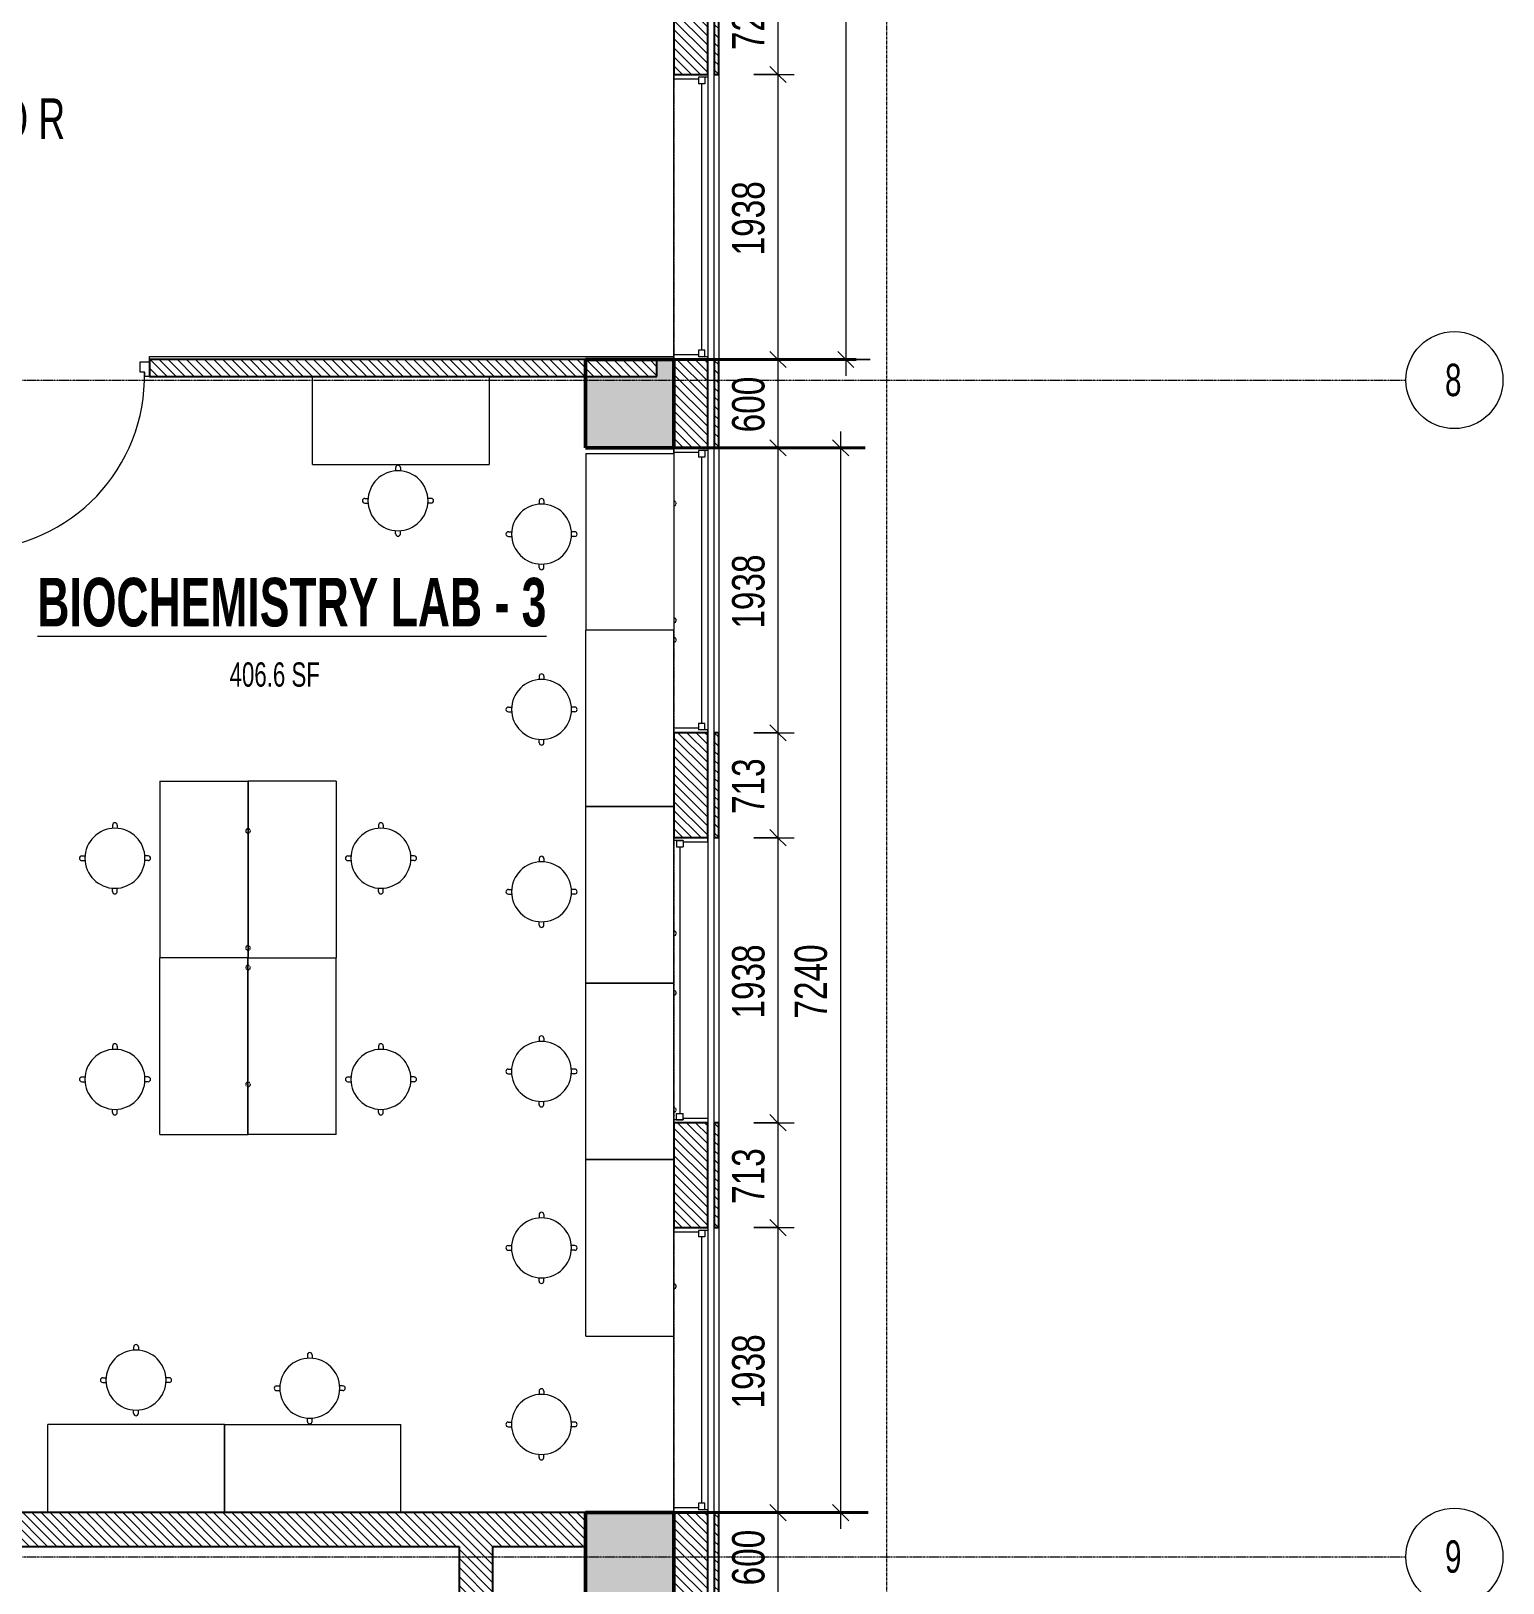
# Model space of a CAD drawing. Header units: millimetres. Extents: x -25222 to 91371, y -63339 to 20835.
# Drawn here: x 81365 to 91371, y -41567 to -31015 of the extents above; entities that cross this region are included whole.
import ezdxf

# ---------------------------------------------------------------- set-up
doc = ezdxf.new("R2010")
doc.units = ezdxf.units.MM
for name, pattern in [('Dash_2_', [6.35, 3.175, -3.175]), ('Grid Line', [22.225, 12.7, -3.175, 3.175, -3.175]), ('Steelcase Hidden Lines', [3, 2, -1])]:
    doc.linetypes.add(name, pattern=pattern)
for name, color, linetype, lineweight in [('A-ANNO-DIMS', 211, 'Continuous', 9), ('A-ANNO-DIMS-110', 211, 'Continuous', 9), ('A-AREA-IDEN', 2, 'Continuous', 9), ('A-DETL', 90, 'Continuous', 5), ('A-DETL-HDLN', 90, 'Dash_2_', 5), ('A-DOOR', 31, 'Continuous', 5), ('A-DOOR-FRAM', 31, 'Continuous', 5), ('A-GLAZ', 151, 'Continuous', 5), ('A-WALL', 113, 'Continuous', 5), ('A-WALL-PATT', 111, 'Continuous', 25), ('G-ANNO-TEXT', 231, 'Continuous', 9), ('I-FURN', 30, 'Continuous', 5), ('S-COLS', 52, 'Continuous', 5), ('S-GRID', 1, 'Continuous', 9), ('S-GRID-IDEN', 1, 'Continuous', 9)]:
    doc.layers.add(name, color=color, linetype=linetype, lineweight=lineweight)
doc.styles.add('Swis721 Cn BT', font='swissc.ttf', dxfattribs={"width": 0.8, "height": 220})
doc.styles.add('Swis721 Cn BT_10', font='swissc.ttf', dxfattribs={"width": 0.9, "height": 220})
doc.styles.add('Swis721 Cn BT_3', font='swissc.ttf', dxfattribs={"width": 0.8, "height": 165})
doc.styles.add('Swis721 Cn BT_4', font='swissc.ttf', dxfattribs={"width": 0.8, "height": 275})
doc.styles.add('Swis721 Cn BT_B', font='swisscb.ttf', dxfattribs={"width": 0.8, "height": 330})
doc.dimstyles.new('Diagonal_-2_mm_Swiss', dxfattribs={"dimscale": 304.8, "dimtxt": 222.071065, "dimasz": 0.360892, "dimexe": 0.360892, "dimexo": 0.0625, "dimgap": 0.072178, "dimtad": 1, "dimdec": 0, "dimzin": 0, "dimdsep": 46, "dimtxsty": 'Swis721 Cn BT_10', "dimblk1": 'OBLIQUE', "dimblk2": 'OBLIQUE', "dimsah": 1, "dimcen": 0.09, "dimdle": 0.360892, "dimazin": 0, "dimtfac": 1, "dimtdec": 4, "dimtix": 1, "dimtmove": 0, "dimatfit": 3, "dimfxl": 0.541339, "dimfxlon": 1, "dimtvp": 1, "dimtolj": 1, "dimtzin": 0, "dimarcsym": 2})
pattern_1 = [(315, (14219.89, -54691.457), (30.869454, 30.869454), [])]

# ---------------------------------------------------------------- blocks, each defined once
blk = doc.blocks.new('Lab_Stool_981 - Lab_Stool_981-395555-4_ FOURTH FLOOR - GA PLAN')
at = {"layer": 'I-FURN', "color": 53, "lineweight": 9}
for p, q in [((-16, 226), (-16, 203)), ((16, 226), (16, 203)), ((-226, 16), (-203, 16)), ((226, 16), (203, 16)), ((-226, -16), (-203, -16)), ((226, -16), (203, -16)), ((-16, -226), (-16, -203)), ((16, -226), (16, -203))]:
    blk.add_line(p, q, dxfattribs=at)
for centre, radius, start, end in [((0, 226), 15.9, 0, 180), ((0, 0), 204, 360, 180), ((-226, 0), 15.9, 90, 270), ((0, 0), 204, 180, 360), ((226, 0), 15.9, 270, 90), ((0, -226), 15.9, 180, 360)]:
    blk.add_arc(centre, radius, start, end, dxfattribs=at)
blk = doc.blocks.new('Steelcase Details - Worksurface - Airtouch - Universal System - Rectangular - 1200_600-V54-4_ FOURTH FLOOR - GA PLAN')
at = {"layer": 'I-FURN', "color": 53, "lineweight": 9}
for p, q in [((25, 647), (1225, 647)), ((25, 647), (25, 49)), ((1225, 48), (1225, 647)), ((527, 48), (1225, 48))]:
    blk.add_line(p, q, dxfattribs=at)
at = {"layer": 'I-FURN', "color": 53, "linetype": 'Steelcase Hidden Lines', "lineweight": 9}
blk.add_arc((1159, 48), 15.2, 180, 0, dxfattribs=at)
blk = doc.blocks.new('Lab_Stool_981 - Lab_Stool_981-398102-4_ FOURTH FLOOR - GA PLAN')
at = {"layer": 'I-FURN', "color": 53, "lineweight": 9}
for p, q in [((-16, 226), (-16, 203)), ((16, 226), (16, 203)), ((-226, 16), (-203, 16)), ((226, 16), (203, 16)), ((-226, -16), (-203, -16)), ((226, -16), (203, -16)), ((-16, -226), (-16, -203)), ((16, -226), (16, -203))]:
    blk.add_line(p, q, dxfattribs=at)
for centre, radius, start, end in [((0, 226), 15.9, 0, 180), ((0, 0), 204, 0, 180), ((-226, 0), 15.9, 90, 270), ((226, 0), 15.9, 270, 90), ((0, 0), 204, 180, 0), ((0, -226), 15.9, 180, 360)]:
    blk.add_arc(centre, radius, start, end, dxfattribs=at)
blk = doc.blocks.new('Steelcase Details - Worksurface - Airtouch - Universal System - Rectangular - 1200_600-V56-4_ FOURTH FLOOR - GA PLAN')
at = {"layer": 'I-FURN', "color": 53, "lineweight": 9}
for p, q in [((25, 647), (1225, 647)), ((25, 647), (25, 48)), ((1225, 49), (1225, 647)), ((25, 48), (1014, 48))]:
    blk.add_line(p, q, dxfattribs=at)
at = {"layer": 'I-FURN', "color": 53, "linetype": 'Steelcase Hidden Lines', "lineweight": 9}
blk.add_arc((364, 48), 15.3, 180, 360, dxfattribs=at)
blk = doc.blocks.new('Steelcase Details - Worksurface - Airtouch - Universal System - Rectangular - 1200_600-V57-4_ FOURTH FLOOR - GA PLAN')
at = {"layer": 'I-FURN', "color": 53, "lineweight": 9}
for p, q in [((25, 647), (1225, 647)), ((25, 647), (25, 49)), ((1225, 48), (1225, 647)), ((276, 48), (1225, 48))]:
    blk.add_line(p, q, dxfattribs=at)
at = {"layer": 'I-FURN', "color": 53, "linetype": 'Steelcase Hidden Lines', "lineweight": 9}
for centre, radius, end in [((364, 48), 15.3, 360), ((1159, 48), 15.2, 0)]:
    blk.add_arc(centre, radius, 180, end, dxfattribs=at)
blk = doc.blocks.new('Steelcase Details - Worksurface - Airtouch - Universal System - Rectangular - 1200_600-V58-4_ FOURTH FLOOR - GA PLAN')
at = {"layer": 'I-FURN', "color": 53, "lineweight": 9}
for p, q in [((25, 647), (1225, 647)), ((25, 647), (25, 48)), ((1225, 49), (1225, 647)), ((25, 48), (763, 48))]:
    blk.add_line(p, q, dxfattribs=at)
at = {"layer": 'I-FURN', "color": 53, "linetype": 'Steelcase Hidden Lines', "lineweight": 9}
blk.add_arc((364, 48), 15.3, 180, 360, dxfattribs=at)
blk = doc.blocks.new('Steelcase Details - Worksurface - Airtouch - Universal System - Rectangular - 1200_600-1290546-4_ FOURTH FLOOR - GA PLAN')
at = {"layer": 'I-FURN', "color": 53, "lineweight": 9}
for p, q in [((25, 647), (1225, 647)), ((25, 647), (25, 48)), ((1225, 48), (1225, 647))]:
    blk.add_line(p, q, dxfattribs=at)
blk = doc.blocks.new('Steelcase Details - Worksurface - Airtouch - Universal System - Rectangular - 1200_600-1183984-4_ FOURTH FLOOR - GA PLAN')
at = {"layer": 'I-FURN', "color": 53, "lineweight": 9}
for p, q in [((25, -647), (25, -48)), ((1225, -48), (1225, -647)), ((25, -647), (1225, -647))]:
    blk.add_line(p, q, dxfattribs=at)
blk = doc.blocks.new('Steelcase Details - Worksurface - Airtouch - Universal System - Rectangular - 1200_600-V37-4_ FOURTH FLOOR - GA PLAN')
at = {"layer": 'I-FURN', "color": 53, "lineweight": 9}
for p, q in [((25, 647), (1225, 647)), ((25, 647), (25, 48)), ((1225, 48), (1225, 647)), ((25, 48), (1225, 48))]:
    blk.add_line(p, q, dxfattribs=at)
at = {"layer": 'I-FURN', "color": 53, "linetype": 'Steelcase Hidden Lines', "lineweight": 9}
for centre, radius, end in [((364, 48), 15.3, 360), ((1159, 48), 15.2, 0)]:
    blk.add_arc(centre, radius, 180, end, dxfattribs=at)
blk = doc.blocks.new('Steelcase Details - Worksurface - Airtouch - Universal System - Rectangular - 1200_600-V36-4_ FOURTH FLOOR - GA PLAN')
at = {"layer": 'I-FURN', "color": 53, "lineweight": 9}
for p, q in [((25, -647), (25, -48)), ((25, -48), (1225, -48)), ((1225, -48), (1225, -647)), ((25, -647), (1225, -647))]:
    blk.add_line(p, q, dxfattribs=at)
at = {"layer": 'I-FURN', "color": 53, "linetype": 'Steelcase Hidden Lines', "lineweight": 9}
for centre, radius, start in [((364, -48), 15.3, 0), ((1159, -48), 15.2, 360)]:
    blk.add_arc(centre, radius, start, 180, dxfattribs=at)
blk = doc.blocks.new('MM-HOSPITAL A_B BLOCK 2022_05_19_Interiors_rvt-1-4_ FOURTH FLOOR - GA PLAN')
at = {"layer": 'A-WALL', "color": 10, "lineweight": 9}
for p, q in [((82171, -33229), (85735, -33229)), ((82171, -33249), (82171, -33229)), ((85735, -33249), (85735, -33229))]:
    blk.add_line(p, q, dxfattribs=at)
at = {"color": 53, "lineweight": 9}
for name, p in [('Steelcase Details - Worksurface - Airtouch - Universal System - Rectangular - 1200_600-1183984-4_ FOURTH FLOOR - GA PLAN', (83254, -33316)), ('Steelcase Details - Worksurface - Airtouch - Universal System - Rectangular - 1200_600-1290546-4_ FOURTH FLOOR - GA PLAN', (82654, -41137))]:
    blk.add_blockref(name, p, dxfattribs=at)
for name, p, rotation in [('Lab_Stool_981 - Lab_Stool_981-398102-4_ FOURTH FLOOR - GA PLAN', (83860, -34209), 90.00000000000027), ('Steelcase Details - Worksurface - Airtouch - Universal System - Rectangular - 1200_600-V36-4_ FOURTH FLOOR - GA PLAN', (85784, -33863), 270.0000000000002), ('Lab_Stool_981 - Lab_Stool_981-395555-4_ FOURTH FLOOR - GA PLAN', (84836, -34436), 269.9999999999994), ('Steelcase Details - Worksurface - Airtouch - Universal System - Rectangular - 1200_600-V54-4_ FOURTH FLOOR - GA PLAN', (85784, -36314), 89.99999999999939), ('Lab_Stool_981 - Lab_Stool_981-395555-4_ FOURTH FLOOR - GA PLAN', (84836, -35628), 269.9999999999994), ('Steelcase Details - Worksurface - Airtouch - Universal System - Rectangular - 1200_600-V36-4_ FOURTH FLOOR - GA PLAN', (82889, -36091), 269.9999999999995), ('Steelcase Details - Worksurface - Airtouch - Universal System - Rectangular - 1200_600-V37-4_ FOURTH FLOOR - GA PLAN', (82792, -36091), 269.9999999999994), ('Steelcase Details - Worksurface - Airtouch - Universal System - Rectangular - 1200_600-V56-4_ FOURTH FLOOR - GA PLAN', (85784, -37514), 89.99999999999939), ('Lab_Stool_981 - Lab_Stool_981-398102-4_ FOURTH FLOOR - GA PLAN', (81936, -36640), 269.9999999999994), ('Lab_Stool_981 - Lab_Stool_981-395555-4_ FOURTH FLOOR - GA PLAN', (83744, -36640), 269.9999999999994), ('Lab_Stool_981 - Lab_Stool_981-395555-4_ FOURTH FLOOR - GA PLAN', (84836, -36868), 269.9999999999994), ('Steelcase Details - Worksurface - Airtouch - Universal System - Rectangular - 1200_600-V37-4_ FOURTH FLOOR - GA PLAN', (82889, -38542), 89.99999999999939), ('Steelcase Details - Worksurface - Airtouch - Universal System - Rectangular - 1200_600-V36-4_ FOURTH FLOOR - GA PLAN', (82792, -38542), 89.99999999999953), ('Steelcase Details - Worksurface - Airtouch - Universal System - Rectangular - 1200_600-V57-4_ FOURTH FLOOR - GA PLAN', (85784, -38714), 89.99999999999939), ('Lab_Stool_981 - Lab_Stool_981-395555-4_ FOURTH FLOOR - GA PLAN', (84835, -38089), 269.9999999999994), ('Lab_Stool_981 - Lab_Stool_981-395555-4_ FOURTH FLOOR - GA PLAN', (81936, -38143), 89.99999999999939), ('Lab_Stool_981 - Lab_Stool_981-398102-4_ FOURTH FLOOR - GA PLAN', (83744, -38143), 89.99999999999939), ('Steelcase Details - Worksurface - Airtouch - Universal System - Rectangular - 1200_600-V58-4_ FOURTH FLOOR - GA PLAN', (85784, -39914), 89.99999999999939), ('Lab_Stool_981 - Lab_Stool_981-395555-4_ FOURTH FLOOR - GA PLAN', (84835, -39289), 269.9999999999994), ('Lab_Stool_981 - Lab_Stool_981-395555-4_ FOURTH FLOOR - GA PLAN', (82079, -40188), 269.9999999999994), ('Lab_Stool_981 - Lab_Stool_981-395555-4_ FOURTH FLOOR - GA PLAN', (83260, -40243), 269.9999999999994), ('Lab_Stool_981 - Lab_Stool_981-395555-4_ FOURTH FLOOR - GA PLAN', (84835, -40489), 269.9999999999994), ('Steelcase Details - Worksurface - Airtouch - Universal System - Rectangular - 1200_600-1183984-4_ FOURTH FLOOR - GA PLAN', (82705, -41137), 180)]:
    blk.add_blockref(name, p, dxfattribs=dict(at, rotation=rotation))
blk = doc.blocks.new('M_Concrete-Rectangular-Column - 600 x 600-11757013-4_ FOURTH FLOOR - GA PLAN')
at = {"layer": 'S-COLS'}
blk.add_hatch(color=55, dxfattribs=at).paths.add_polyline_path([(300, -300), (300, 300), (-300, 300), (-300, -300)], flags=0)
at = {"layer": 'S-COLS', "color": 250, "lineweight": 50}
for p, q in [((300, 300), (-300, 300)), ((-300, 300), (-300, -300)), ((300, -300), (300, 300)), ((-300, -300), (300, -300))]:
    blk.add_line(p, q, dxfattribs=at)
blk = doc.blocks.new('M_Fixed - 1938_2578-11206180-4_ FOURTH FLOOR - GA PLAN')
at = {"layer": 'A-GLAZ', "lineweight": 9}
for p, q in [((-969, 128), (-950, 128)), ((-950, 128), (-950, 65)), ((-950, 109), (-906, 109)), ((-906, 109), (-906, 65)), ((906, 109), (906, 65)), ((950, 109), (906, 109)), ((950, 128), (950, 65)), ((968, 128), (950, 128)), ((-950, 65), (-906, 65)), ((-937, 65), (-937, -102)), ((-906, 87), (906, 87)), ((906, 65), (950, 65)), ((937, 65), (937, -102)), ((-969, -102), (-937, -102)), ((969, -102), (937, -102))]:
    blk.add_line(p, q, dxfattribs=at)
blk = doc.blocks.new('DC_SglFl-W-Int - D 1_25-12383854-4_ FOURTH FLOOR - GA PLAN')
at = {"layer": 'A-DOOR'}
for p, q in [((560, 57.5), (560, 1237.5)), ((560, 1237.5), (590, 1237.5)), ((590, 1237.5), (590, 57.5)), ((590, 57.5), (560, 57.5))]:
    blk.add_line(p, q, dxfattribs=at)
blk.add_arc((590, 57.5), 1180.4, 91.45636, 181.45636, dxfattribs=at)
at = {"layer": 'A-DOOR-FRAM'}
for p, q in [((-625, -42.5), (-625, 57.5)), ((-625, 57.5), (-590, 57.5)), ((-590, 27.5), (-590, 57.5)), ((-590, 27.5), (-560, 27.5)), ((-560, 27.5), (-560, -42.5)), ((560, 27.5), (590, 27.5)), ((560, -42.5), (560, 27.5)), ((590, 57.5), (625, 57.5)), ((590, 27.5), (590, 57.5)), ((625, 57.5), (625, -42.5)), ((-560, -42.5), (-625, -42.5)), ((625, -42.5), (560, -42.5))]:
    blk.add_line(p, q, dxfattribs=at)
blk = doc.blocks.new('Instance-Window-Fixed - 1938_2578-9906458-4_ FOURTH FLOOR - GA PLAN')
at = {"layer": 'A-GLAZ', "lineweight": 9}
for p, q in [((-975.35, 115), (-1007.1, 115)), ((-975.35, 115), (-975.35, -51.5)), ((899.15, 115), (930.9, 115)), ((899.15, -51.5), (899.15, 115)), ((-988.05, -51.5), (-943.6, -51.5)), ((-988.05, -95.95), (-988.05, -51.5)), ((-988.05, -51.5), (-975.35, -51.5)), ((-988.05, -51.5), (-988.05, -115)), ((-988.05, -95.95), (-943.6, -95.95)), ((-943.6, -95.95), (-943.6, -51.5)), ((-943.6, -73.725), (867.4, -73.725)), ((867.4, -95.95), (867.4, -51.5)), ((911.85, -51.5), (867.4, -51.5)), ((911.85, -95.95), (867.4, -95.95)), ((899.15, -51.5), (911.85, -51.5)), ((911.85, -95.95), (911.85, -51.5)), ((911.85, -51.5), (911.85, -115)), ((-1007.1, -115), (-988.05, -115)), ((930.9, -115), (911.85, -115))]:
    blk.add_line(p, q, dxfattribs=at)
blk = doc.blocks.new('Grid - M_Grid Head - Circle 2-3337206-4_ FOURTH FLOOR - GA PLAN')
at = {"layer": 'S-GRID-IDEN'}
blk.add_circle((0, 0), 3, dxfattribs=at)
blk = doc.blocks.new('DIMBLOCK79-4_ FOURTH FLOOR - GA PLAN')
at = {"layer": 'A-ANNO-DIMS-110', "transparency": 16777216}
for p, q in [((86278, -30588), (86553, -30588)), ((86443, -30588), (86278, -30588)), ((86443, -30588), (86443, -31311)), ((86278, -31311), (86553, -31311)), ((86443, -31311), (86278, -31311))]:
    blk.add_line(p, q, dxfattribs=at)
at = {"layer": 'A-ANNO-DIMS-110', "lineweight": 18, "transparency": 16777216}
for p, q in [((86443, -30588), (86388, -30533)), ((86443, -30588), (86498, -30643)), ((86443, -31311), (86388, -31256)), ((86443, -31311), (86498, -31366))]:
    blk.add_line(p, q, dxfattribs=at)
at = {"layer": 'A-ANNO-DIMS-110', "color": 0, "transparency": 16777216, "insert": (86131, -31145), "char_height": 220, "width": 469.52, "attachment_point": 1, "rotation": 90, "line_spacing_factor": 0.961347, "style": 'Swis721 Cn BT_10'}
blk.add_mtext('723', dxfattribs=at)
blk = doc.blocks.new('_Oblique')
at = {"color": 0, "linetype": 'ByBlock', "lineweight": -2}
blk.add_line((-0.5, -0.5), (0.5, 0.5), dxfattribs=at)
blk = doc.blocks.new('DIMBLOCK80-4_ FOURTH FLOOR - GA PLAN')
at = {"layer": 'A-ANNO-DIMS-110', "transparency": 16777216}
for p, q in [((86278, -31311), (86553, -31311)), ((86443, -31311), (86278, -31311)), ((86443, -31311), (86443, -33249)), ((86278, -33249), (86553, -33249)), ((86443, -33249), (86278, -33249))]:
    blk.add_line(p, q, dxfattribs=at)
at = {"layer": 'A-ANNO-DIMS-110', "lineweight": 18, "transparency": 16777216}
for p, q in [((86443, -31311), (86388, -31256)), ((86443, -31311), (86498, -31366)), ((86443, -33249), (86388, -33194)), ((86443, -33249), (86498, -33304))]:
    blk.add_line(p, q, dxfattribs=at)
at = {"layer": 'A-ANNO-DIMS-110', "color": 0, "transparency": 16777216, "insert": (86131, -32541), "char_height": 220, "width": 626.03, "attachment_point": 1, "rotation": 90, "line_spacing_factor": 0.961347, "style": 'Swis721 Cn BT_10'}
blk.add_mtext('1938', dxfattribs=at)
blk = doc.blocks.new('DIMBLOCK81-4_ FOURTH FLOOR - GA PLAN')
at = {"layer": 'A-ANNO-DIMS-110', "lineweight": 18, "transparency": 16777216}
for p, q in [((86443, -33249), (86388, -33194)), ((86443, -33249), (86498, -33304)), ((86443, -33849), (86388, -33794)), ((86443, -33849), (86498, -33904))]:
    blk.add_line(p, q, dxfattribs=at)
at = {"layer": 'A-ANNO-DIMS-110', "transparency": 16777216}
for p, q in [((86278, -33249), (86553, -33249)), ((86443, -33249), (86278, -33249)), ((86443, -33249), (86443, -33849)), ((86278, -33849), (86553, -33849)), ((86443, -33849), (86278, -33849))]:
    blk.add_line(p, q, dxfattribs=at)
at = {"layer": 'A-ANNO-DIMS-110', "color": 0, "transparency": 16777216, "insert": (86131, -33744), "char_height": 220, "width": 469.52, "attachment_point": 1, "rotation": 90, "line_spacing_factor": 0.961347, "style": 'Swis721 Cn BT_10'}
blk.add_mtext('600', dxfattribs=at)
blk = doc.blocks.new('DIMBLOCK82-4_ FOURTH FLOOR - GA PLAN')
at = {"layer": 'A-ANNO-DIMS-110', "transparency": 16777216}
for p, q in [((86278, -33849), (86553, -33849)), ((86443, -33849), (86278, -33849)), ((86443, -33849), (86443, -35787)), ((86278, -35787), (86553, -35787)), ((86443, -35787), (86278, -35787))]:
    blk.add_line(p, q, dxfattribs=at)
at = {"layer": 'A-ANNO-DIMS-110', "lineweight": 18, "transparency": 16777216}
for p, q in [((86443, -33849), (86388, -33794)), ((86443, -33849), (86498, -33904)), ((86443, -35787), (86388, -35732)), ((86443, -35787), (86498, -35842))]:
    blk.add_line(p, q, dxfattribs=at)
at = {"layer": 'A-ANNO-DIMS-110', "color": 0, "transparency": 16777216, "insert": (86131, -35079), "char_height": 220, "width": 626.03, "attachment_point": 1, "rotation": 90, "line_spacing_factor": 0.961347, "style": 'Swis721 Cn BT_10'}
blk.add_mtext('1938', dxfattribs=at)
blk = doc.blocks.new('DIMBLOCK83-4_ FOURTH FLOOR - GA PLAN')
at = {"layer": 'A-ANNO-DIMS-110', "lineweight": 18, "transparency": 16777216}
for p, q in [((86443, -35787), (86388, -35732)), ((86443, -35787), (86498, -35842)), ((86443, -36500), (86388, -36445)), ((86443, -36500), (86498, -36555))]:
    blk.add_line(p, q, dxfattribs=at)
at = {"layer": 'A-ANNO-DIMS-110', "transparency": 16777216}
for p, q in [((86278, -35787), (86553, -35787)), ((86443, -35787), (86278, -35787)), ((86443, -35787), (86443, -36500)), ((86278, -36500), (86553, -36500)), ((86443, -36500), (86278, -36500))]:
    blk.add_line(p, q, dxfattribs=at)
at = {"layer": 'A-ANNO-DIMS-110', "color": 0, "transparency": 16777216, "insert": (86131, -36339), "char_height": 220, "width": 469.52, "attachment_point": 1, "rotation": 90, "line_spacing_factor": 0.961347, "style": 'Swis721 Cn BT_10'}
blk.add_mtext('713', dxfattribs=at)
blk = doc.blocks.new('DIMBLOCK84-4_ FOURTH FLOOR - GA PLAN')
at = {"layer": 'A-ANNO-DIMS-110', "transparency": 16777216}
for p, q in [((86278, -36500), (86553, -36500)), ((86443, -36500), (86278, -36500)), ((86443, -36500), (86443, -38438)), ((86278, -38438), (86553, -38438)), ((86443, -38438), (86278, -38438))]:
    blk.add_line(p, q, dxfattribs=at)
at = {"layer": 'A-ANNO-DIMS-110', "lineweight": 18, "transparency": 16777216}
for p, q in [((86443, -36500), (86388, -36445)), ((86443, -36500), (86498, -36555)), ((86443, -38438), (86388, -38383)), ((86443, -38438), (86498, -38493))]:
    blk.add_line(p, q, dxfattribs=at)
at = {"layer": 'A-ANNO-DIMS-110', "color": 0, "transparency": 16777216, "insert": (86131, -37730), "char_height": 220, "width": 626.03, "attachment_point": 1, "rotation": 90, "line_spacing_factor": 0.961347, "style": 'Swis721 Cn BT_10'}
blk.add_mtext('1938', dxfattribs=at)
blk = doc.blocks.new('DIMBLOCK85-4_ FOURTH FLOOR - GA PLAN')
at = {"layer": 'A-ANNO-DIMS-110', "lineweight": 18, "transparency": 16777216}
for p, q in [((86443, -38438), (86388, -38383)), ((86443, -38438), (86498, -38493)), ((86443, -39151), (86388, -39096)), ((86443, -39151), (86498, -39206))]:
    blk.add_line(p, q, dxfattribs=at)
at = {"layer": 'A-ANNO-DIMS-110', "transparency": 16777216}
for p, q in [((86278, -38438), (86553, -38438)), ((86443, -38438), (86278, -38438)), ((86443, -38438), (86443, -39151)), ((86278, -39151), (86553, -39151)), ((86443, -39151), (86278, -39151))]:
    blk.add_line(p, q, dxfattribs=at)
at = {"layer": 'A-ANNO-DIMS-110', "color": 0, "transparency": 16777216, "insert": (86131, -38990), "char_height": 220, "width": 469.52, "attachment_point": 1, "rotation": 90, "line_spacing_factor": 0.961347, "style": 'Swis721 Cn BT_10'}
blk.add_mtext('713', dxfattribs=at)
blk = doc.blocks.new('DIMBLOCK86-4_ FOURTH FLOOR - GA PLAN')
at = {"layer": 'A-ANNO-DIMS-110', "lineweight": 18, "transparency": 16777216}
for p, q in [((86443, -39151), (86388, -39096)), ((86443, -39151), (86498, -39206)), ((86443, -41089), (86388, -41034)), ((86443, -41089), (86498, -41144))]:
    blk.add_line(p, q, dxfattribs=at)
at = {"layer": 'A-ANNO-DIMS-110', "transparency": 16777216}
for p, q in [((86278, -39151), (86553, -39151)), ((86443, -39151), (86278, -39151)), ((86443, -39151), (86443, -41089)), ((86278, -41089), (86553, -41089)), ((86443, -41089), (86278, -41089))]:
    blk.add_line(p, q, dxfattribs=at)
at = {"layer": 'A-ANNO-DIMS-110', "color": 0, "transparency": 16777216, "insert": (86131, -40381), "char_height": 220, "width": 626.03, "attachment_point": 1, "rotation": 90, "line_spacing_factor": 0.961347, "style": 'Swis721 Cn BT_10'}
blk.add_mtext('1938', dxfattribs=at)
blk = doc.blocks.new('DIMBLOCK87-4_ FOURTH FLOOR - GA PLAN')
at = {"layer": 'A-ANNO-DIMS-110', "lineweight": 18, "transparency": 16777216}
for p, q in [((86443, -41089), (86388, -41034)), ((86443, -41089), (86498, -41144)), ((86443, -41689), (86388, -41634)), ((86443, -41689), (86498, -41744))]:
    blk.add_line(p, q, dxfattribs=at)
at = {"layer": 'A-ANNO-DIMS-110', "transparency": 16777216}
for p, q in [((86278, -41089), (86553, -41089)), ((86443, -41089), (86278, -41089)), ((86443, -41089), (86443, -41689)), ((86278, -41689), (86553, -41689)), ((86443, -41689), (86278, -41689))]:
    blk.add_line(p, q, dxfattribs=at)
at = {"layer": 'A-ANNO-DIMS-110', "color": 0, "transparency": 16777216, "insert": (86131, -41584), "char_height": 220, "width": 469.52, "attachment_point": 1, "rotation": 90, "line_spacing_factor": 0.961347, "style": 'Swis721 Cn BT_10'}
blk.add_mtext('600', dxfattribs=at)
blk = doc.blocks.new('DIMBLOCK100-4_ FOURTH FLOOR - GA PLAN')
at = {"layer": 'A-ANNO-DIMS-110', "lineweight": 18, "transparency": 16777216}
for p, q in [((86904, -25989), (86849, -25934)), ((86904, -25989), (86959, -26044)), ((86904, -33249), (86849, -33194)), ((86904, -33249), (86959, -33304))]:
    blk.add_line(p, q, dxfattribs=at)
at = {"layer": 'A-ANNO-DIMS-110', "transparency": 16777216}
for p, q in [((86904, -25879), (86904, -33359)), ((87069, -25989), (86794, -25989)), ((86904, -25989), (87069, -25989)), ((87069, -33249), (86794, -33249)), ((86904, -33249), (87069, -33249))]:
    blk.add_line(p, q, dxfattribs=at)
at = {"layer": 'A-ANNO-DIMS-110', "color": 0, "transparency": 16777216, "insert": (86591, -29880), "char_height": 220, "width": 626.03, "attachment_point": 1, "rotation": 90, "line_spacing_factor": 0.961347, "style": 'Swis721 Cn BT_10'}
blk.add_mtext('7260', dxfattribs=at)
blk = doc.blocks.new('DIMBLOCK101-4_ FOURTH FLOOR - GA PLAN')
at = {"layer": 'A-ANNO-DIMS-110', "transparency": 16777216}
for p, q in [((86869, -33739), (86869, -41199)), ((87034, -33849), (86759, -33849)), ((86869, -33849), (87034, -33849)), ((87034, -41089), (86759, -41089)), ((86869, -41089), (87034, -41089))]:
    blk.add_line(p, q, dxfattribs=at)
at = {"layer": 'A-ANNO-DIMS-110', "lineweight": 18, "transparency": 16777216}
for p, q in [((86869, -33849), (86814, -33794)), ((86869, -33849), (86924, -33904)), ((86869, -41089), (86814, -41034)), ((86869, -41089), (86924, -41144))]:
    blk.add_line(p, q, dxfattribs=at)
at = {"layer": 'A-ANNO-DIMS-110', "color": 0, "transparency": 16777216, "insert": (86556, -37730), "char_height": 220, "width": 626.03, "attachment_point": 1, "rotation": 90, "line_spacing_factor": 0.961347, "style": 'Swis721 Cn BT_10'}
blk.add_mtext('7240', dxfattribs=at)

msp = doc.modelspace()

# ---------------------------------------------------------------- hatches: boundary and pattern name
at = {"layer": 'A-WALL-PATT', "lineweight": 5}
h = msp.add_hatch(dxfattribs=at)
h.set_pattern_fill('FP_1', color=9, style=0, pattern_type=2)
h.set_pattern_definition(pattern_1)
h.paths.add_polyline_path([(85735.1, -57388.7), (85965.1, -57388.7), (85965.1, -56788.7), (85735.1, -56788.9), (85735.1, -57088.7)], flags=0)
h.paths.add_polyline_path([(85735.1, -54850.7), (85965.1, -54850.7), (85965.1, -54126.7), (85735.1, -54126.9)], flags=0)
h.paths.add_polyline_path([(85735.1, -52188.7), (85965.1, -52188.7), (85965.1, -51240.7), (85735.1, -51240.7), (85735.1, -52188.5)], flags=0)
h.paths.add_polyline_path([(85735.1, -49302.7), (85965.1, -49302.7), (85965.1, -48702.7), (85735.1, -48702.9), (85735.1, -49302.7)], flags=0)
h.paths.add_polyline_path([(85735.1, -46764.7), (85965.1, -46764.7), (85965.1, -46164.7), (85735.1, -46164.7), (85735.1, -46328.7)], flags=0)
h.paths.add_polyline_path([(85965.1, -44226.7), (85965.1, -43626.7), (85735.1, -43626.7), (85735.1, -44226.7)], flags=0)
h.paths.add_polyline_path([(85735.1, -41688.7), (85965.1, -41688.7), (85965.1, -41088.7), (85735.1, -41088.9)], flags=0)
h.paths.add_polyline_path([(85735.1, -39150.7), (85965.1, -39150.7), (85965.1, -38437.7), (85735.1, -38437.7), (85735.1, -38688.7)], flags=0)
h.paths.add_polyline_path([(85735.1, -36499.7), (85965.1, -36499.7), (85965.1, -35786.7), (85735.1, -35786.7), (85735.1, -36288.7)], flags=0)
h.paths.add_polyline_path([(85736.1, -33848.7), (85965.1, -33848.7), (85965.1, -33248.7), (85735.1, -33248.7), (85735.1, -33848.7)], flags=0)
h.paths.add_polyline_path([(85965.1, -31310.7), (85965.1, -30587.7), (85735.1, -30587.7), (85735.1, -31310.7)], flags=0)
h.paths.add_polyline_path([(85735.1, -28649.7), (85965.1, -28649.7), (85965.1, -27926.7), (85735.1, -27926.7)], flags=0)
h.paths.add_polyline_path([(85735.1, -25988.7), (85965.1, -25988.7), (85965.1, -25158.7), (85735.1, -25158.7), (85735.1, -25388.9)], flags=0)
h = msp.add_hatch(dxfattribs=at)
h.set_pattern_fill('FP_1', color=9, style=0, pattern_type=2)
h.set_pattern_definition(pattern_1)
h.paths.add_polyline_path([(86040.1, -57663.7), (86040.1, -56788.7), (86010.1, -56788.7), (86010.1, -57663.7)], flags=0)
h.paths.add_polyline_path([(86010.1, -54850.7), (86040.1, -54850.7), (86040.1, -54126.7), (86010.1, -54126.7)], flags=0)
h.paths.add_polyline_path([(86010.1, -52188.7), (86040.1, -52188.7), (86040.1, -51240.7), (86010.1, -51240.7), (86010.1, -51958.7)], flags=0)
h.paths.add_polyline_path([(86010.1, -49302.7), (86040.1, -49302.7), (86040.1, -48702.7), (86010.1, -48702.7), (86010.1, -48728.7)], flags=0)
h.paths.add_polyline_path([(86040.1, -46764.7), (86040.1, -46164.7), (86010.1, -46164.7), (86010.1, -46764.7)], flags=0)
h.paths.add_polyline_path([(86040.1, -44226.7), (86040.1, -43626.7), (86010.1, -43626.7), (86010.1, -44226.7)], flags=0)
h.paths.add_polyline_path([(86010.1, -41688.7), (86040.1, -41688.7), (86040.1, -41088.7), (86010.1, -41088.7)], flags=0)
h.paths.add_polyline_path([(86040.1, -39150.7), (86040.1, -38437.7), (86010.1, -38437.7), (86010.1, -39150.7)], flags=0)
h.paths.add_polyline_path([(86010.1, -36499.7), (86040.1, -36499.7), (86040.1, -35786.7), (86010.1, -35786.7), (86010.1, -36288.7)], flags=0)
h.paths.add_polyline_path([(86010.1, -33848.7), (86040.1, -33848.7), (86040.1, -33248.7), (86010.1, -33248.7)], flags=0)
h.paths.add_polyline_path([(86010.1, -31310.7), (86040.1, -31310.7), (86040.1, -30587.7), (86010.1, -30587.7), (86010.1, -30748.7)], flags=0)
h.paths.add_polyline_path([(86010.1, -28649.7), (86040.1, -28649.7), (86040.1, -27926.7), (86010.1, -27926.7)], flags=0)
h.paths.add_polyline_path([(86010.1, -25988.7), (86040.1, -25988.7), (86040.1, -25113.7), (86010.1, -25113.7), (86010.1, -25388.7)], flags=0)
h = msp.add_hatch(dxfattribs=at)
h.set_pattern_fill('FP_1', color=9, style=0, pattern_type=2)
h.set_pattern_definition(pattern_1)
h.paths.add_polyline_path([(83279.5, -33363.7), (85620.1, -33363.7), (85620.1, -33248.7), (82171.3, -33248.7), (82171.3, -33363.7), (82840.3, -33363.7)], flags=0)
h.paths.add_polyline_path([(79235.1, -33363.7), (79297.6, -33363.7), (79297.6, -33248.7), (78035.1, -33248.7), (78035.1, -33363.7), (79084.8, -33363.7)], flags=0)
h.paths.add_polyline_path([(80692.3, -33363.7), (80921.3, -33363.7), (80921.3, -33248.7), (80547.6, -33248.7), (80547.6, -33363.7)], flags=0)
h.paths.add_polyline_path([(75820.1, -33363.7), (77435.1, -33363.7), (77435.1, -33248.7), (75707.1, -33248.7), (75707.1, -33363.7)], flags=0)
h = msp.add_hatch(dxfattribs=at)
h.set_pattern_fill('FP_1', color=9, style=0, pattern_type=2)
h.set_pattern_definition(pattern_1)
h.paths.add_polyline_path([(75707.1, -41318.7), (77435.1, -41318.7), (77435.1, -41088.7), (75707.1, -41088.7)], flags=0)
h.paths.add_polyline_path([(84505, -41318.7), (85135.1, -41318.7), (85135.1, -41088.7), (78035.1, -41088.7), (78035.1, -41318.7), (84275, -41318.7)], flags=0)
h = msp.add_hatch(dxfattribs=at)
h.set_pattern_fill('FP_1', color=9, style=0, pattern_type=2)
h.set_pattern_definition(pattern_1)
h.paths.add_polyline_path([(84505, -46028.7), (84505, -41318.7), (84275, -41318.7), (84275, -46028.7)], flags=0)
at = {"layer": 'S-COLS'}
msp.add_hatch(color=8, dxfattribs=at).paths.add_polyline_path([(85735.1, -33848.7), (85735.1, -33248.7), (85620.1, -33248.7), (85620.1, -33363.7), (85135.1, -33363.7), (85136.1, -33848.7), (85620.1, -33848.7)], flags=0)

# ---------------------------------------------------------------- linework, layer by layer
at = {"layer": 'A-DETL', "lineweight": 40}
for p, q in [((85435.1, -33248.7), (86975.1, -33248.7)), ((85135.1, -33848.7), (87035.1, -33848.7)), ((85135.1, -41088.7), (87055.1, -41088.7))]:
    msp.add_line(p, q, dxfattribs=at)
at = {"layer": 'A-DETL-HDLN'}
msp.add_line((87179.7, -25158.7), (87179.7, -60118.7), dxfattribs=at)
at = {"layer": 'A-WALL', "lineweight": 25}
for p, q in [((85965.1, -31310.7), (85965.1, -30587.7)), ((86010.1, -30587.7), (86010.1, -31310.7)), ((86040.1, -31310.7), (86040.1, -30587.7)), ((85735.1, -30748.7), (85735.1, -31310.7)), ((85735.1, -31310.7), (85965.1, -31310.7)), ((86010.1, -31310.7), (86040.1, -31310.7)), ((85620.1, -33248.7), (82171.3, -33248.7)), ((82171.3, -33248.7), (82171.3, -33363.7)), ((85620.1, -33363.7), (85620.1, -33248.7)), ((85965.1, -33248.7), (85735.1, -33248.7)), ((85735.1, -33248.7), (85735.1, -33848.7)), ((85965.1, -33848.7), (85965.1, -33248.7)), ((86010.1, -33248.7), (86010.1, -33848.7)), ((86040.1, -33248.7), (86010.1, -33248.7)), ((86040.1, -33848.7), (86040.1, -33248.7)), ((82171.3, -33363.7), (85620.1, -33363.7)), ((85735.1, -33848.7), (85965.1, -33848.7)), ((86010.1, -33848.7), (86040.1, -33848.7)), ((85965.1, -35786.7), (85735.1, -35786.7)), ((85735.1, -35786.7), (85735.1, -36499.7)), ((85965.1, -36499.7), (85965.1, -35786.7)), ((86010.1, -35786.7), (86010.1, -36499.7)), ((86040.1, -35786.7), (86010.1, -35786.7)), ((86040.1, -36499.7), (86040.1, -35786.7)), ((85735.1, -36499.7), (85965.1, -36499.7)), ((86010.1, -36499.7), (86040.1, -36499.7)), ((85965.1, -38437.7), (85735.1, -38437.7)), ((85735.1, -38437.7), (85735.1, -39150.7)), ((85965.1, -39150.7), (85965.1, -38437.7)), ((86010.1, -38437.7), (86010.1, -39150.7)), ((86040.1, -38437.7), (86010.1, -38437.7)), ((86040.1, -39150.7), (86040.1, -38437.7)), ((85735.1, -39150.7), (85965.1, -39150.7)), ((86010.1, -39150.7), (86040.1, -39150.7)), ((85135.1, -41088.7), (80807.3, -41088.7)), ((85135.1, -41318.7), (85135.1, -41088.7)), ((85965.1, -41088.7), (85735.1, -41088.7)), ((85965.1, -41688.7), (85965.1, -41088.7)), ((86010.1, -41088.7), (86010.1, -41688.7)), ((86040.1, -41088.7), (86010.1, -41088.7)), ((86040.1, -41688.7), (86040.1, -41088.7)), ((78035.1, -41318.7), (84275, -41318.7)), ((84275, -41318.7), (84275, -46028.7)), ((84505, -46028.7), (84505, -41318.7)), ((84505, -41318.7), (85135.1, -41318.7))]:
    msp.add_line(p, q, dxfattribs=at)
at = {"layer": 'A-WALL'}
for p, q in [((85735.1, -33228.7), (85735.1, -31310.7)), ((85965.1, -31310.7), (85965.1, -33248.7)), ((86010.1, -33248.7), (86010.1, -31310.7)), ((86040.1, -31310.7), (86040.1, -33248.7)), ((85735.1, -33888.7), (85735.1, -33848.7)), ((85965.1, -33848.7), (85965.1, -35786.7)), ((86010.1, -35786.7), (86010.1, -33848.7)), ((86040.1, -33848.7), (86040.1, -35786.7)), ((85965.1, -36499.7), (85965.1, -38437.7)), ((86010.1, -38437.7), (86010.1, -36499.7)), ((86040.1, -36499.7), (86040.1, -38437.7)), ((85965.1, -39150.7), (85965.1, -41088.7)), ((86010.1, -41088.7), (86010.1, -39150.7)), ((86040.1, -39150.7), (86040.1, -41088.7)), ((85735.1, -41088.7), (85735.1, -39888.7))]:
    msp.add_line(p, q, dxfattribs=at)
at = {"layer": 'S-COLS', "color": 250, "lineweight": 50}
for p, q in [((85735.1, -33248.7), (85135.1, -33248.7)), ((85135.1, -33248.7), (85135.1, -33848.7)), ((85735.1, -33848.7), (85735.1, -33248.7)), ((85135.1, -33848.7), (85735.1, -33848.7))]:
    msp.add_line(p, q, dxfattribs=at)
at = {"layer": 'S-GRID', "linetype": 'Grid Line'}
for p, q in [((85735.1, 20089.7), (85735.1, -62440.6)), ((-24562.2, -33388.7), (90711.2, -33388.7)), ((-24562.2, -41388.7), (90711.2, -41388.7))]:
    msp.add_line(p, q, dxfattribs=at)

# ---------------------------------------------------------------- block references
at = {"lineweight": 5}
msp.add_blockref('MM-HOSPITAL A_B BLOCK 2022_05_19_Interiors_rvt-1-4_ FOURTH FLOOR - GA PLAN', (0, 0), dxfattribs=at)
at = {"layer": 'A-DOOR', "rotation": 180}
msp.add_blockref('DC_SglFl-W-Int - D 1_25-12383854-4_ FOURTH FLOOR - GA PLAN', (81546.3, -33306.2), dxfattribs=at)
at = {"layer": 'A-GLAZ', "rotation": 269.9999999999999}
for name, p in [('M_Fixed - 1938_2578-11206180-4_ FOURTH FLOOR - GA PLAN', (85837.1, -32279.7)), ('M_Fixed - 1938_2578-11206180-4_ FOURTH FLOOR - GA PLAN', (85837.1, -34817.7)), ('Instance-Window-Fixed - 1938_2578-9906458-4_ FOURTH FLOOR - GA PLAN', (85850.1, -37506.8)), ('M_Fixed - 1938_2578-11206180-4_ FOURTH FLOOR - GA PLAN', (85837.1, -40119.7))]:
    msp.add_blockref(name, p, dxfattribs=at)
at = {"layer": 'S-COLS'}
msp.add_blockref('M_Concrete-Rectangular-Column - 600 x 600-11757013-4_ FOURTH FLOOR - GA PLAN', (85435.1, -41388.7), dxfattribs=at)
at = {"layer": 'S-GRID-IDEN', "xscale": 110, "yscale": 110, "zscale": 110, "rotation": 269.9999999999997}
for p in [(91041.2, -33388.7), (91041.2, -41388.7)]:
    msp.add_blockref('Grid - M_Grid Head - Circle 2-3337206-4_ FOURTH FLOOR - GA PLAN', p, dxfattribs=at)

# ---------------------------------------------------------------- texts
at = {"layer": 'A-AREA-IDEN', "attachment_point": 1}
for s, insert, char_height, width, style in [('\\LBIOCHEMISTRY LAB - 3', (81408.4, -34733.3), 330, 4014.21, 'Swis721 Cn BT_B'), ('406.6 SF', (82715.2, -35308), 165, 698.43, 'Swis721 Cn BT_3')]:
    msp.add_mtext(s, dxfattribs=dict(at, insert=insert, char_height=char_height, width=width, style=style))
at = {"layer": 'G-ANNO-TEXT', "color": 7, "insert": (77046, -31473.5), "char_height": 275, "width": 5650.935, "attachment_point": 1, "style": 'Swis721 Cn BT_4'}
msp.add_mtext('2 5 0 0  M M   W I D E   C O R R I D O R ', dxfattribs=at)
at = {"layer": 'S-GRID-IDEN', "char_height": 220, "width": 141.097, "attachment_point": 1, "style": 'Swis721 Cn BT'}
for s, insert in [('8', (90977.2, -33277.5)), ('9', (90977.2, -41277.5))]:
    msp.add_mtext(s, dxfattribs=dict(at, insert=insert))

# ---------------------------------------------------------------- dimensions: what is measured, and where the dimension line sits
at = {"layer": 'A-ANNO-DIMS'}
for base, p1, p2, override, picture, middle in [((86903.9, -33248.7), (87068.9, -25988.7), (87068.9, -33248.7), {"dimpost": '<>', "dimfxl": 7260}, 'DIMBLOCK100-4_ FOURTH FLOOR - GA PLAN', (86768.8, -29618.7)), ((86443.3, -31310.7), (86278.3, -30587.7), (86278.3, -31310.7), {"dimpost": '<>', "dimfxl": 723}, 'DIMBLOCK79-4_ FOURTH FLOOR - GA PLAN', (86308.2, -30949.2)), ((86443.3, -33248.7), (86278.3, -31310.7), (86278.3, -33248.7), {"dimpost": '<>', "dimfxl": 1938}, 'DIMBLOCK80-4_ FOURTH FLOOR - GA PLAN', (86308.4, -32279.7)), ((86443.3, -33848.7), (86278.3, -33248.7), (86278.3, -33848.7), {"dimpost": '<>', "dimfxl": 600}, 'DIMBLOCK81-4_ FOURTH FLOOR - GA PLAN', (86308.4, -33548.7)), ((86868.6, -41088.7), (87033.6, -33848.7), (87033.6, -41088.7), {"dimpost": '<>', "dimfxl": 7240}, 'DIMBLOCK101-4_ FOURTH FLOOR - GA PLAN', (86733.5, -37468.7)), ((86443.3, -35786.7), (86278.3, -33848.7), (86278.3, -35786.7), {"dimpost": '<>', "dimfxl": 1938}, 'DIMBLOCK82-4_ FOURTH FLOOR - GA PLAN', (86308.4, -34817.7)), ((86443.3, -36499.7), (86278.3, -35786.7), (86278.3, -36499.7), {"dimpost": '<>', "dimfxl": 713}, 'DIMBLOCK83-4_ FOURTH FLOOR - GA PLAN', (86308.4, -36143.2)), ((86443.3, -38437.7), (86278.3, -36499.7), (86278.3, -38437.7), {"dimpost": '<>', "dimfxl": 1938}, 'DIMBLOCK84-4_ FOURTH FLOOR - GA PLAN', (86308.4, -37468.7)), ((86443.3, -39150.7), (86278.3, -38437.7), (86278.3, -39150.7), {"dimpost": '<>', "dimfxl": 713}, 'DIMBLOCK85-4_ FOURTH FLOOR - GA PLAN', (86308.4, -38794.2)), ((86443.3, -41088.7), (86278.3, -39150.7), (86278.3, -41088.7), {"dimpost": '<>', "dimfxl": 1938}, 'DIMBLOCK86-4_ FOURTH FLOOR - GA PLAN', (86308.4, -40119.7)), ((86443.3, -41688.7), (86278.3, -41088.7), (86278.3, -41688.7), {"dimpost": '<>', "dimfxl": 600}, 'DIMBLOCK87-4_ FOURTH FLOOR - GA PLAN', (86308.4, -41388.7))]:
    dim = msp.add_linear_dim(base=base, p1=p1, p2=p2, angle=90, dimstyle='Diagonal_-2_mm_Swiss', override=override, dxfattribs=at)
    dim.commit()
    dim.dimension.update_dxf_attribs({"geometry": picture, "text_midpoint": middle})

doc.saveas('drawing.dxf')
